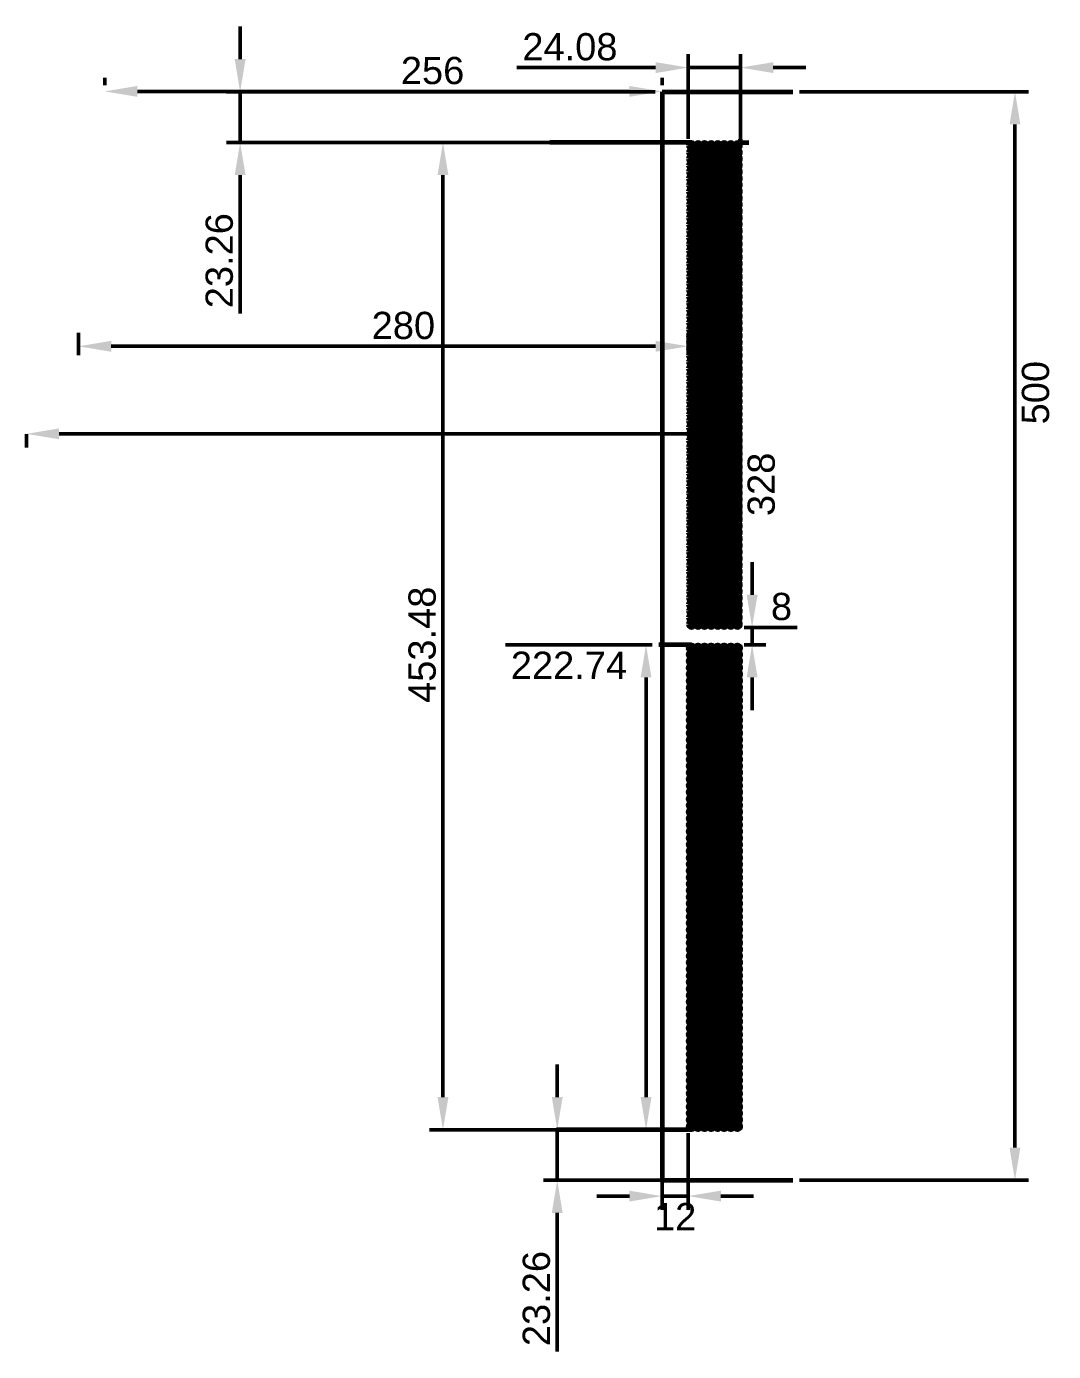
# Model space of a CAD drawing. Header units: millimetres. Extents: x 3743 to 4691, y 1346 to 1960.
# Drawn here: x 4219 to 4691, y 1346 to 1955 of the extents above; entities that cross this region are included whole.
import ezdxf

# ---------------------------------------------------------------- set-up
doc = ezdxf.new("R2010")
doc.units = ezdxf.units.MM
doc.layers.get('0').update_dxf_attribs({"lineweight": 60})
doc.styles.get("Standard").update_dxf_attribs({"font": 'arial.ttf'})
doc.dimstyles.new('ISO-25', dxfattribs={"dimscale": 5, "dimtxt": 2.5, "dimasz": 3, "dimexe": 1.25, "dimexo": 0.625, "dimtad": 2, "dimjust": 3, "dimdsep": 46, "dimtxsty": 'Standard', "dimcen": 2.5, "dimclrd": 30, "dimclre": 30, "dimclrt": 30, "dimadec": 0, "dimazin": 0, "dimtfac": 1, "dimtmove": 0, "dimatfit": 3, "dimfxl": 1, "dimlwd": 50, "dimlwe": 50, "dimarcsym": 0})

# ---------------------------------------------------------------- blocks, each defined once
blk = doc.blocks.new('*U10')
at = {"true_color": 0x939598}
h = blk.add_hatch(color=252, dxfattribs=at)
h.dxf.hatch_style = 1
h.paths.add_polyline_path([(1.505, 0, 1), (-1.505, 0, 1)])
h.paths.add_polyline_path([(-1.38, 0, -1), (1.38, 0, -1)], flags=16)
at = {"true_color": 0x991b1e}
h = blk.add_hatch(color=244, dxfattribs=at)
h.dxf.hatch_style = 1
h.paths.add_polyline_path([(-1.38, 0, 1), (1.38, 0, 1)])
for radius in [1.505, 1.38]:
    blk.add_circle((0, 0), radius)
blk = doc.blocks.new('*U11')
at = {"color": 0, "linetype": 'ByBlock', "lineweight": -2, "transparency": 16777216}
for p in [(0, 219.73), (3.01, 219.73), (6.02, 219.73), (9.03, 219.73), (12.04, 219.73), (15.05, 219.73), (18.06, 219.73), (21.07, 219.73), (0, 216.72), (0, 213.71), (3.01, 216.72), (3.01, 213.71), (6.02, 216.72), (6.02, 213.71), (9.03, 216.72), (9.03, 213.71), (12.04, 216.72), (12.04, 213.71), (15.05, 216.72), (15.05, 213.71), (18.06, 216.72), (18.06, 213.71), (21.07, 216.72), (21.07, 213.71), (0, 210.7), (0, 207.69), (3.01, 210.7), (3.01, 207.69), (6.02, 210.7), (6.02, 207.69), (9.03, 210.7), (9.03, 207.69), (12.04, 210.7), (12.04, 207.69), (15.05, 210.7), (15.05, 207.69), (18.06, 210.7), (18.06, 207.69), (21.07, 210.7), (21.07, 207.69), (0, 204.68), (0, 201.67), (3.01, 204.68), (3.01, 201.67), (6.02, 204.68), (6.02, 201.67), (9.03, 204.68), (9.03, 201.67), (12.04, 204.68), (12.04, 201.67), (15.05, 204.68), (15.05, 201.67), (18.06, 204.68), (18.06, 201.67), (21.07, 204.68), (21.07, 201.67), (0, 198.66), (0, 195.65), (3.01, 198.66), (3.01, 195.65), (6.02, 198.66), (6.02, 195.65), (9.03, 198.66), (9.03, 195.65), (12.04, 198.66), (12.04, 195.65), (15.05, 198.66), (15.05, 195.65), (18.06, 198.66), (18.06, 195.65), (21.07, 198.66), (21.07, 195.65), (0, 192.64), (0, 189.63), (3.01, 192.64), (3.01, 189.63), (6.02, 192.64), (6.02, 189.63), (9.03, 192.64), (9.03, 189.63), (12.04, 192.64), (12.04, 189.63), (15.05, 192.64), (15.05, 189.63), (18.06, 192.64), (18.06, 189.63), (21.07, 192.64), (21.07, 189.63), (0, 186.62), (0, 183.61), (3.01, 186.62), (3.01, 183.61), (6.02, 186.62), (6.02, 183.61), (9.03, 186.62), (9.03, 183.61), (12.04, 186.62), (12.04, 183.61), (15.05, 186.62), (15.05, 183.61), (18.06, 186.62), (18.06, 183.61), (21.07, 186.62), (21.07, 183.61), (0, 180.6), (0, 177.59), (3.01, 180.6), (3.01, 177.59), (6.02, 180.6), (6.02, 177.59), (9.03, 180.6), (9.03, 177.59), (12.04, 180.6), (12.04, 177.59), (15.05, 180.6), (15.05, 177.59), (18.06, 180.6), (18.06, 177.59), (21.07, 180.6), (21.07, 177.59), (0, 174.58), (0, 171.57), (3.01, 174.58), (3.01, 171.57), (6.02, 174.58), (6.02, 171.57), (9.03, 174.58), (9.03, 171.57), (12.04, 174.58), (12.04, 171.57), (15.05, 174.58), (15.05, 171.57), (18.06, 174.58), (18.06, 171.57), (21.07, 174.58), (21.07, 171.57), (0, 168.56), (0, 165.55), (3.01, 168.56), (3.01, 165.55), (6.02, 168.56), (6.02, 165.55), (9.03, 168.56), (9.03, 165.55), (12.04, 168.56), (12.04, 165.55), (15.05, 168.56), (15.05, 165.55), (18.06, 168.56), (18.06, 165.55), (21.07, 168.56), (21.07, 165.55), (0, 162.54), (0, 159.53), (3.01, 162.54), (3.01, 159.53), (6.02, 162.54), (6.02, 159.53), (9.03, 162.54), (9.03, 159.53), (12.04, 162.54), (12.04, 159.53), (15.05, 162.54), (15.05, 159.53), (18.06, 162.54), (18.06, 159.53), (21.07, 162.54), (21.07, 159.53), (0, 156.52), (0, 153.51), (3.01, 156.52), (3.01, 153.51), (6.02, 156.52), (6.02, 153.51), (9.03, 156.52), (9.03, 153.51), (12.04, 156.52), (12.04, 153.51), (15.05, 156.52), (15.05, 153.51), (18.06, 156.52), (18.06, 153.51), (21.07, 156.52), (21.07, 153.51), (0, 150.5), (0, 147.49), (3.01, 150.5), (3.01, 147.49), (6.02, 150.5), (6.02, 147.49), (9.03, 150.5), (9.03, 147.49), (12.04, 150.5), (12.04, 147.49), (15.05, 150.5), (15.05, 147.49), (18.06, 150.5), (18.06, 147.49), (21.07, 150.5), (21.07, 147.49), (0, 144.48), (0, 141.47), (3.01, 144.48), (3.01, 141.47), (6.02, 144.48), (6.02, 141.47), (9.03, 144.48), (9.03, 141.47), (12.04, 144.48), (12.04, 141.47), (15.05, 144.48), (15.05, 141.47), (18.06, 144.48), (18.06, 141.47), (21.07, 144.48), (21.07, 141.47), (0, 138.46), (0, 135.45), (0, 132.44), (3.01, 138.46), (3.01, 135.45), (3.01, 132.44), (6.02, 138.46), (6.02, 135.45), (6.02, 132.44), (9.03, 138.46), (9.03, 135.45), (9.03, 132.44), (12.04, 138.46), (12.04, 135.45), (12.04, 132.44), (15.05, 138.46), (15.05, 135.45), (15.05, 132.44), (18.06, 138.46), (18.06, 135.45), (18.06, 132.44), (21.07, 138.46), (21.07, 135.45), (21.07, 132.44), (0, 129.43), (0, 126.42), (3.01, 129.43), (3.01, 126.42), (6.02, 129.43), (6.02, 126.42), (9.03, 129.43), (9.03, 126.42), (12.04, 129.43), (12.04, 126.42), (15.05, 129.43), (15.05, 126.42), (18.06, 129.43), (18.06, 126.42), (21.07, 129.43), (21.07, 126.42), (0, 123.41), (0, 120.4), (3.01, 123.41), (3.01, 120.4), (6.02, 123.41), (6.02, 120.4), (9.03, 123.41), (9.03, 120.4), (12.04, 123.41), (12.04, 120.4), (15.05, 123.41), (15.05, 120.4), (18.06, 123.41), (18.06, 120.4), (21.07, 123.41), (21.07, 120.4), (0, 117.39), (0, 114.38), (3.01, 117.39), (3.01, 114.38), (6.02, 117.39), (6.02, 114.38), (9.03, 117.39), (9.03, 114.38), (12.04, 117.39), (12.04, 114.38), (15.05, 117.39), (15.05, 114.38), (18.06, 117.39), (18.06, 114.38), (21.07, 117.39), (21.07, 114.38), (0, 111.37), (0, 108.36), (3.01, 111.37), (3.01, 108.36), (6.02, 111.37), (6.02, 108.36), (9.03, 111.37), (9.03, 108.36), (12.04, 111.37), (12.04, 108.36), (15.05, 111.37), (15.05, 108.36), (18.06, 111.37), (18.06, 108.36), (21.07, 111.37), (21.07, 108.36), (0, 105.35), (0, 102.34), (3.01, 105.35), (3.01, 102.34), (6.02, 105.35), (6.02, 102.34), (9.03, 105.35), (9.03, 102.34), (12.04, 105.35), (12.04, 102.34), (15.05, 105.35), (15.05, 102.34), (18.06, 105.35), (18.06, 102.34), (21.07, 105.35), (21.07, 102.34), (0, 99.33), (0, 96.32), (3.01, 99.33), (3.01, 96.32), (6.02, 99.33), (6.02, 96.32), (9.03, 99.33), (9.03, 96.32), (12.04, 99.33), (12.04, 96.32), (15.05, 99.33), (15.05, 96.32), (18.06, 99.33), (18.06, 96.32), (21.07, 99.33), (21.07, 96.32), (0, 93.31), (0, 90.3), (3.01, 93.31), (3.01, 90.3), (6.02, 93.31), (6.02, 90.3), (9.03, 93.31), (9.03, 90.3), (12.04, 93.31), (12.04, 90.3), (15.05, 93.31), (15.05, 90.3), (18.06, 93.31), (18.06, 90.3), (21.07, 93.31), (21.07, 90.3), (0, 87.29), (0, 84.28), (3.01, 87.29), (3.01, 84.28), (6.02, 87.29), (6.02, 84.28), (9.03, 87.29), (9.03, 84.28), (12.04, 87.29), (12.04, 84.28), (15.05, 87.29), (15.05, 84.28), (18.06, 84.28), (18.06, 87.29), (21.07, 87.29), (21.07, 84.28), (0, 81.27), (0, 78.26), (3.01, 81.27), (3.01, 78.26), (6.02, 81.27), (6.02, 78.26), (9.03, 81.27), (9.03, 78.26), (12.04, 81.27), (12.04, 78.26), (15.05, 81.27), (15.05, 78.26), (18.06, 81.27), (18.06, 78.26), (21.07, 81.27), (21.07, 78.26), (0, 75.25), (0, 72.24), (3.01, 75.25), (3.01, 72.24), (6.02, 75.25), (6.02, 72.24), (9.03, 75.25), (9.03, 72.24), (12.04, 75.25), (12.04, 72.24), (15.05, 75.25), (15.05, 72.24), (18.06, 75.25), (18.06, 72.24), (21.07, 75.25), (21.07, 72.24), (0, 69.23), (0, 66.22), (3.01, 69.23), (3.01, 66.22), (6.02, 69.23), (6.02, 66.22), (9.03, 69.23), (9.03, 66.22), (12.04, 69.23), (12.04, 66.22), (15.05, 69.23), (15.05, 66.22), (18.06, 69.23), (18.06, 66.22), (21.07, 69.23), (21.07, 66.22), (0, 63.21), (0, 60.2), (3.01, 63.21), (3.01, 60.2), (6.02, 63.21), (6.02, 60.2), (9.03, 63.21), (9.03, 60.2), (12.04, 63.21), (12.04, 60.2), (15.05, 63.21), (15.05, 60.2), (18.06, 63.21), (18.06, 60.2), (21.07, 63.21), (21.07, 60.2), (0, 57.19), (0, 54.18), (3.01, 57.19), (3.01, 54.18), (6.02, 57.19), (6.02, 54.18), (9.03, 57.19), (9.03, 54.18), (12.04, 57.19), (12.04, 54.18), (15.05, 57.19), (15.05, 54.18), (18.06, 57.19), (18.06, 54.18), (21.07, 57.19), (21.07, 54.18), (0, 51.17), (0, 48.16), (3.01, 51.17), (3.01, 48.16), (6.02, 51.17), (6.02, 48.16), (9.03, 51.17), (9.03, 48.16), (12.04, 51.17), (12.04, 48.16), (15.05, 51.17), (15.05, 48.16), (18.06, 51.17), (18.06, 48.16), (21.07, 51.17), (21.07, 48.16), (0, 45.15), (0, 42.14), (3.01, 45.15), (3.01, 42.14), (6.02, 45.15), (6.02, 42.14), (9.03, 45.15), (9.03, 42.14), (12.04, 45.15), (12.04, 42.14), (15.05, 45.15), (15.05, 42.14), (18.06, 45.15), (18.06, 42.14), (21.07, 45.15), (21.07, 42.14), (0, 39.13), (0, 36.12), (3.01, 39.13), (3.01, 36.12), (6.02, 39.13), (6.02, 36.12), (9.03, 39.13), (9.03, 36.12), (12.04, 39.13), (12.04, 36.12), (15.05, 39.13), (15.05, 36.12), (18.06, 39.13), (18.06, 36.12), (21.07, 39.13), (21.07, 36.12), (0, 33.11), (0, 30.1), (3.01, 33.11), (3.01, 30.1), (6.02, 33.11), (6.02, 30.1), (9.03, 33.11), (9.03, 30.1), (12.04, 33.11), (12.04, 30.1), (15.05, 33.11), (15.05, 30.1), (18.06, 33.11), (18.06, 30.1), (21.07, 33.11), (21.07, 30.1), (0, 27.09), (0, 24.08), (3.01, 27.09), (3.01, 24.08), (6.02, 27.09), (6.02, 24.08), (9.03, 27.09), (9.03, 24.08), (12.04, 27.09), (12.04, 24.08), (15.05, 27.09), (15.05, 24.08), (18.06, 27.09), (18.06, 24.08), (21.07, 27.09), (21.07, 24.08), (0, 21.07), (0, 18.06), (3.01, 21.07), (3.01, 18.06), (6.02, 21.07), (6.02, 18.06), (9.03, 21.07), (9.03, 18.06), (12.04, 21.07), (12.04, 18.06), (15.05, 21.07), (15.05, 18.06), (18.06, 21.07), (18.06, 18.06), (21.07, 21.07), (21.07, 18.06), (0, 15.05), (0, 12.04), (3.01, 15.05), (3.01, 12.04), (6.02, 15.05), (6.02, 12.04), (9.03, 12.04), (9.03, 15.05), (12.04, 15.05), (12.04, 12.04), (15.05, 15.05), (15.05, 12.04), (18.06, 15.05), (18.06, 12.04), (21.07, 15.05), (21.07, 12.04), (0, 9.03), (0, 6.02), (3.01, 9.03), (3.01, 6.02), (6.02, 9.03), (6.02, 6.02), (9.03, 9.03), (9.03, 6.02), (12.04, 9.03), (12.04, 6.02), (15.05, 9.03), (15.05, 6.02), (18.06, 9.03), (18.06, 6.02), (21.07, 9.03), (21.07, 6.02), (0, 3.01), (0, 0), (3.01, 3.01), (3.01, 0), (6.02, 3.01), (6.02, 0), (9.03, 3.01), (9.03, 0), (12.04, 3.01), (12.04, 0), (15.05, 3.01), (15.05, 0), (18.06, 3.01), (18.06, 0), (21.07, 3.01), (21.07, 0)]:
    blk.add_blockref('*U10', p, dxfattribs=at)
blk = doc.blocks.new('*U12')
at = {"true_color": 0x939598}
h = blk.add_hatch(color=252, dxfattribs=at)
h.dxf.hatch_style = 1
h.paths.add_polyline_path([(1.505, 0, 1), (-1.505, 0, 1)])
h.paths.add_polyline_path([(-1.38, 0, -1), (1.38, 0, -1)], flags=16)
at = {"true_color": 0x991b1e}
h = blk.add_hatch(color=244, dxfattribs=at)
h.dxf.hatch_style = 1
h.paths.add_polyline_path([(-1.38, 0, 1), (1.38, 0, 1)])
for radius in [1.505, 1.38]:
    blk.add_circle((0, 0), radius)
blk = doc.blocks.new('*U13')
at = {"color": 0, "linetype": 'ByBlock', "lineweight": -2, "transparency": 16777216}
for p in [(0, 219.73), (3.01, 219.73), (6.02, 219.73), (9.03, 219.73), (12.04, 219.73), (15.05, 219.73), (18.06, 219.73), (21.07, 219.73), (0, 216.72), (0, 213.71), (3.01, 216.72), (3.01, 213.71), (6.02, 216.72), (6.02, 213.71), (9.03, 216.72), (9.03, 213.71), (12.04, 216.72), (12.04, 213.71), (15.05, 216.72), (15.05, 213.71), (18.06, 216.72), (18.06, 213.71), (21.07, 216.72), (21.07, 213.71), (0, 210.7), (0, 207.69), (3.01, 210.7), (3.01, 207.69), (6.02, 210.7), (6.02, 207.69), (9.03, 210.7), (9.03, 207.69), (12.04, 210.7), (12.04, 207.69), (15.05, 210.7), (15.05, 207.69), (18.06, 210.7), (18.06, 207.69), (21.07, 210.7), (21.07, 207.69), (0, 204.68), (0, 201.67), (3.01, 204.68), (3.01, 201.67), (6.02, 204.68), (6.02, 201.67), (9.03, 204.68), (9.03, 201.67), (12.04, 204.68), (12.04, 201.67), (15.05, 204.68), (15.05, 201.67), (18.06, 204.68), (18.06, 201.67), (21.07, 204.68), (21.07, 201.67), (0, 198.66), (0, 195.65), (3.01, 198.66), (3.01, 195.65), (6.02, 198.66), (6.02, 195.65), (9.03, 198.66), (9.03, 195.65), (12.04, 198.66), (12.04, 195.65), (15.05, 198.66), (15.05, 195.65), (18.06, 198.66), (18.06, 195.65), (21.07, 198.66), (21.07, 195.65), (0, 192.64), (0, 189.63), (3.01, 192.64), (3.01, 189.63), (6.02, 192.64), (6.02, 189.63), (9.03, 192.64), (9.03, 189.63), (12.04, 192.64), (12.04, 189.63), (15.05, 192.64), (15.05, 189.63), (18.06, 192.64), (18.06, 189.63), (21.07, 192.64), (21.07, 189.63), (0, 186.62), (0, 183.61), (3.01, 186.62), (3.01, 183.61), (6.02, 186.62), (6.02, 183.61), (9.03, 186.62), (9.03, 183.61), (12.04, 186.62), (12.04, 183.61), (15.05, 186.62), (15.05, 183.61), (18.06, 186.62), (18.06, 183.61), (21.07, 186.62), (21.07, 183.61), (0, 180.6), (0, 177.59), (3.01, 180.6), (3.01, 177.59), (6.02, 180.6), (6.02, 177.59), (9.03, 180.6), (9.03, 177.59), (12.04, 180.6), (12.04, 177.59), (15.05, 180.6), (15.05, 177.59), (18.06, 180.6), (18.06, 177.59), (21.07, 180.6), (21.07, 177.59), (0, 174.58), (0, 171.57), (3.01, 174.58), (3.01, 171.57), (6.02, 174.58), (6.02, 171.57), (9.03, 174.58), (9.03, 171.57), (12.04, 174.58), (12.04, 171.57), (15.05, 174.58), (15.05, 171.57), (18.06, 174.58), (18.06, 171.57), (21.07, 174.58), (21.07, 171.57), (0, 168.56), (0, 165.55), (3.01, 168.56), (3.01, 165.55), (6.02, 168.56), (6.02, 165.55), (9.03, 168.56), (9.03, 165.55), (12.04, 168.56), (12.04, 165.55), (15.05, 168.56), (15.05, 165.55), (18.06, 168.56), (18.06, 165.55), (21.07, 168.56), (21.07, 165.55), (0, 162.54), (0, 159.53), (3.01, 162.54), (3.01, 159.53), (6.02, 162.54), (6.02, 159.53), (9.03, 162.54), (9.03, 159.53), (12.04, 162.54), (12.04, 159.53), (15.05, 162.54), (15.05, 159.53), (18.06, 162.54), (18.06, 159.53), (21.07, 162.54), (21.07, 159.53), (0, 156.52), (0, 153.51), (3.01, 156.52), (3.01, 153.51), (6.02, 156.52), (6.02, 153.51), (9.03, 156.52), (9.03, 153.51), (12.04, 156.52), (12.04, 153.51), (15.05, 156.52), (15.05, 153.51), (18.06, 156.52), (18.06, 153.51), (21.07, 156.52), (21.07, 153.51), (0, 150.5), (0, 147.49), (3.01, 150.5), (3.01, 147.49), (6.02, 150.5), (6.02, 147.49), (9.03, 150.5), (9.03, 147.49), (12.04, 150.5), (12.04, 147.49), (15.05, 150.5), (15.05, 147.49), (18.06, 150.5), (18.06, 147.49), (21.07, 150.5), (21.07, 147.49), (0, 144.48), (0, 141.47), (3.01, 144.48), (3.01, 141.47), (6.02, 144.48), (6.02, 141.47), (9.03, 144.48), (9.03, 141.47), (12.04, 144.48), (12.04, 141.47), (15.05, 144.48), (15.05, 141.47), (18.06, 144.48), (18.06, 141.47), (21.07, 144.48), (21.07, 141.47), (0, 138.46), (0, 135.45), (0, 132.44), (3.01, 138.46), (3.01, 135.45), (3.01, 132.44), (6.02, 138.46), (6.02, 135.45), (6.02, 132.44), (9.03, 138.46), (9.03, 135.45), (9.03, 132.44), (12.04, 138.46), (12.04, 135.45), (12.04, 132.44), (15.05, 138.46), (15.05, 135.45), (15.05, 132.44), (18.06, 138.46), (18.06, 135.45), (18.06, 132.44), (21.07, 138.46), (21.07, 135.45), (21.07, 132.44), (0, 129.43), (0, 126.42), (3.01, 129.43), (3.01, 126.42), (6.02, 129.43), (6.02, 126.42), (9.03, 129.43), (9.03, 126.42), (12.04, 129.43), (12.04, 126.42), (15.05, 129.43), (15.05, 126.42), (18.06, 129.43), (18.06, 126.42), (21.07, 129.43), (21.07, 126.42), (0, 123.41), (0, 120.4), (3.01, 123.41), (3.01, 120.4), (6.02, 123.41), (6.02, 120.4), (9.03, 123.41), (9.03, 120.4), (12.04, 123.41), (12.04, 120.4), (15.05, 123.41), (15.05, 120.4), (18.06, 123.41), (18.06, 120.4), (21.07, 123.41), (21.07, 120.4), (0, 117.39), (0, 114.38), (3.01, 117.39), (3.01, 114.38), (6.02, 117.39), (6.02, 114.38), (9.03, 117.39), (9.03, 114.38), (12.04, 117.39), (12.04, 114.38), (15.05, 117.39), (15.05, 114.38), (18.06, 117.39), (18.06, 114.38), (21.07, 117.39), (21.07, 114.38), (0, 111.37), (0, 108.36), (3.01, 111.37), (3.01, 108.36), (6.02, 111.37), (6.02, 108.36), (9.03, 111.37), (9.03, 108.36), (12.04, 111.37), (12.04, 108.36), (15.05, 111.37), (15.05, 108.36), (18.06, 111.37), (18.06, 108.36), (21.07, 111.37), (21.07, 108.36), (0, 105.35), (0, 102.34), (3.01, 105.35), (3.01, 102.34), (6.02, 105.35), (6.02, 102.34), (9.03, 105.35), (9.03, 102.34), (12.04, 105.35), (12.04, 102.34), (15.05, 105.35), (15.05, 102.34), (18.06, 105.35), (18.06, 102.34), (21.07, 105.35), (21.07, 102.34), (0, 99.33), (0, 96.32), (3.01, 99.33), (3.01, 96.32), (6.02, 99.33), (6.02, 96.32), (9.03, 99.33), (9.03, 96.32), (12.04, 99.33), (12.04, 96.32), (15.05, 99.33), (15.05, 96.32), (18.06, 99.33), (18.06, 96.32), (21.07, 99.33), (21.07, 96.32), (0, 93.31), (0, 90.3), (3.01, 93.31), (3.01, 90.3), (6.02, 93.31), (6.02, 90.3), (9.03, 93.31), (9.03, 90.3), (12.04, 93.31), (12.04, 90.3), (15.05, 93.31), (15.05, 90.3), (18.06, 93.31), (18.06, 90.3), (21.07, 93.31), (21.07, 90.3), (0, 87.29), (0, 84.28), (3.01, 87.29), (3.01, 84.28), (6.02, 87.29), (6.02, 84.28), (9.03, 87.29), (9.03, 84.28), (12.04, 87.29), (12.04, 84.28), (15.05, 87.29), (15.05, 84.28), (18.06, 84.28), (18.06, 87.29), (21.07, 87.29), (21.07, 84.28), (0, 81.27), (0, 78.26), (3.01, 81.27), (3.01, 78.26), (6.02, 81.27), (6.02, 78.26), (9.03, 81.27), (9.03, 78.26), (12.04, 81.27), (12.04, 78.26), (15.05, 81.27), (15.05, 78.26), (18.06, 81.27), (18.06, 78.26), (21.07, 81.27), (21.07, 78.26), (0, 75.25), (0, 72.24), (3.01, 75.25), (3.01, 72.24), (6.02, 75.25), (6.02, 72.24), (9.03, 75.25), (9.03, 72.24), (12.04, 75.25), (12.04, 72.24), (15.05, 75.25), (15.05, 72.24), (18.06, 75.25), (18.06, 72.24), (21.07, 75.25), (21.07, 72.24), (0, 69.23), (0, 66.22), (3.01, 69.23), (3.01, 66.22), (6.02, 69.23), (6.02, 66.22), (9.03, 69.23), (9.03, 66.22), (12.04, 69.23), (12.04, 66.22), (15.05, 69.23), (15.05, 66.22), (18.06, 69.23), (18.06, 66.22), (21.07, 69.23), (21.07, 66.22), (0, 63.21), (0, 60.2), (3.01, 63.21), (3.01, 60.2), (6.02, 63.21), (6.02, 60.2), (9.03, 63.21), (9.03, 60.2), (12.04, 63.21), (12.04, 60.2), (15.05, 63.21), (15.05, 60.2), (18.06, 63.21), (18.06, 60.2), (21.07, 63.21), (21.07, 60.2), (0, 57.19), (0, 54.18), (3.01, 57.19), (3.01, 54.18), (6.02, 57.19), (6.02, 54.18), (9.03, 57.19), (9.03, 54.18), (12.04, 57.19), (12.04, 54.18), (15.05, 57.19), (15.05, 54.18), (18.06, 57.19), (18.06, 54.18), (21.07, 57.19), (21.07, 54.18), (0, 51.17), (0, 48.16), (3.01, 51.17), (3.01, 48.16), (6.02, 51.17), (6.02, 48.16), (9.03, 51.17), (9.03, 48.16), (12.04, 51.17), (12.04, 48.16), (15.05, 51.17), (15.05, 48.16), (18.06, 51.17), (18.06, 48.16), (21.07, 51.17), (21.07, 48.16), (0, 45.15), (0, 42.14), (3.01, 45.15), (3.01, 42.14), (6.02, 45.15), (6.02, 42.14), (9.03, 45.15), (9.03, 42.14), (12.04, 45.15), (12.04, 42.14), (15.05, 45.15), (15.05, 42.14), (18.06, 45.15), (18.06, 42.14), (21.07, 45.15), (21.07, 42.14), (0, 39.13), (0, 36.12), (3.01, 39.13), (3.01, 36.12), (6.02, 39.13), (6.02, 36.12), (9.03, 39.13), (9.03, 36.12), (12.04, 39.13), (12.04, 36.12), (15.05, 39.13), (15.05, 36.12), (18.06, 39.13), (18.06, 36.12), (21.07, 39.13), (21.07, 36.12), (0, 33.11), (0, 30.1), (3.01, 33.11), (3.01, 30.1), (6.02, 33.11), (6.02, 30.1), (9.03, 33.11), (9.03, 30.1), (12.04, 33.11), (12.04, 30.1), (15.05, 33.11), (15.05, 30.1), (18.06, 33.11), (18.06, 30.1), (21.07, 33.11), (21.07, 30.1), (0, 27.09), (0, 24.08), (3.01, 27.09), (3.01, 24.08), (6.02, 27.09), (6.02, 24.08), (9.03, 27.09), (9.03, 24.08), (12.04, 27.09), (12.04, 24.08), (15.05, 27.09), (15.05, 24.08), (18.06, 27.09), (18.06, 24.08), (21.07, 27.09), (21.07, 24.08), (0, 21.07), (0, 18.06), (3.01, 21.07), (3.01, 18.06), (6.02, 21.07), (6.02, 18.06), (9.03, 21.07), (9.03, 18.06), (12.04, 21.07), (12.04, 18.06), (15.05, 21.07), (15.05, 18.06), (18.06, 21.07), (18.06, 18.06), (21.07, 21.07), (21.07, 18.06), (0, 15.05), (0, 12.04), (3.01, 15.05), (3.01, 12.04), (6.02, 15.05), (6.02, 12.04), (9.03, 12.04), (9.03, 15.05), (12.04, 15.05), (12.04, 12.04), (15.05, 15.05), (15.05, 12.04), (18.06, 15.05), (18.06, 12.04), (21.07, 15.05), (21.07, 12.04), (0, 9.03), (0, 6.02), (3.01, 9.03), (3.01, 6.02), (6.02, 9.03), (6.02, 6.02), (9.03, 9.03), (9.03, 6.02), (12.04, 9.03), (12.04, 6.02), (15.05, 9.03), (15.05, 6.02), (18.06, 9.03), (18.06, 6.02), (21.07, 9.03), (21.07, 6.02), (0, 3.01), (0, 0), (3.01, 3.01), (3.01, 0), (6.02, 3.01), (6.02, 0), (9.03, 3.01), (9.03, 0), (12.04, 3.01), (12.04, 0), (15.05, 3.01), (15.05, 0), (18.06, 3.01), (18.06, 0), (21.07, 3.01), (21.07, 0)]:
    blk.add_blockref('*U12', p, dxfattribs=at)
blk = doc.blocks.new('*D17')
at = {"color": 30, "lineweight": 50, "transparency": 16777216}
for p, q in [((4552.77, 1693.61), (4552.77, 1708.61)), ((4549.11, 1678.61), (4573.51, 1678.61)), ((4552.77, 1670.61), (4552.77, 1678.61)), ((4549.11, 1670.61), (4559.02, 1670.61)), ((4552.77, 1655.61), (4552.77, 1640.61))]:
    blk.add_line(p, q, dxfattribs=at)
at = {"color": 30, "transparency": 16777216}
for points in [[(4550.27, 1693.61), (4555.27, 1693.61), (4552.77, 1678.61)], [(4550.27, 1655.61), (4555.27, 1655.61), (4552.77, 1670.61)]]:
    blk.add_solid(points, dxfattribs=at)
at = {"layer": 'Defpoints', "color": 0, "transparency": 16777216}
for p in [(4545.99, 1678.61), (4545.99, 1670.61), (4552.77, 1670.61)]:
    blk.add_point(p, dxfattribs=at)
at = {"color": 30, "transparency": 16777216, "insert": (4566.26, 1688.12), "char_height": 12.5, "attachment_point": 5}
blk.add_mtext('8', dxfattribs=at)
blk = doc.blocks.new('*D14')
at = {"color": 30, "lineweight": 50, "transparency": 16777216}
for p, q in [((4523.41, 1902.97), (4523.41, 1941.98)), ((4547.49, 1902.97), (4547.49, 1941.98)), ((4508.41, 1935.73), (4444.74, 1935.73)), ((4547.49, 1935.73), (4523.41, 1935.73)), ((4562.49, 1935.73), (4577.49, 1935.73))]:
    blk.add_line(p, q, dxfattribs=at)
at = {"color": 30, "transparency": 16777216}
for points in [[(4508.41, 1938.23), (4508.41, 1933.23), (4523.41, 1935.73)], [(4562.49, 1938.23), (4562.49, 1933.23), (4547.49, 1935.73)]]:
    blk.add_solid(points, dxfattribs=at)
at = {"layer": 'Defpoints', "color": 0, "transparency": 16777216}
for p in [(4547.49, 1935.73), (4523.41, 1899.85), (4547.49, 1899.85)]:
    blk.add_point(p, dxfattribs=at)
at = {"color": 30, "transparency": 16777216, "insert": (4469.08, 1945.24), "char_height": 12.5, "attachment_point": 5}
blk.add_mtext('24.08', dxfattribs=at)
blk = doc.blocks.new('*D15')
at = {"color": 30, "lineweight": 50, "transparency": 16777216}
for p, q in [((4506.79, 1670.61), (4439.49, 1670.61)), ((4504.05, 1462.87), (4504.05, 1655.61)), ((4506.79, 1447.87), (4497.8, 1447.87))]:
    blk.add_line(p, q, dxfattribs=at)
at = {"color": 30, "transparency": 16777216}
for points in [[(4501.55, 1655.61), (4506.55, 1655.61), (4504.05, 1670.61)], [(4501.55, 1462.87), (4506.55, 1462.87), (4504.05, 1447.87)]]:
    blk.add_solid(points, dxfattribs=at)
at = {"layer": 'Defpoints', "color": 0, "transparency": 16777216}
for p in [(4509.92, 1670.61), (4504.05, 1447.87), (4509.92, 1447.87)]:
    blk.add_point(p, dxfattribs=at)
at = {"color": 30, "transparency": 16777216, "insert": (4468.65, 1661.21), "char_height": 12.5, "attachment_point": 5}
blk.add_mtext('222.74', dxfattribs=at)
blk = doc.blocks.new('*D16')
at = {"color": 30, "lineweight": 50, "transparency": 16777216}
for p, q in [((4456.79, 1901.35), (4404.53, 1901.35)), ((4410.78, 1886.35), (4410.78, 1462.87)), ((4456.79, 1447.87), (4404.53, 1447.87))]:
    blk.add_line(p, q, dxfattribs=at)
at = {"color": 30, "transparency": 16777216}
for points in [[(4408.28, 1886.35), (4413.28, 1886.35), (4410.78, 1901.35)], [(4408.28, 1462.87), (4413.28, 1462.87), (4410.78, 1447.87)]]:
    blk.add_solid(points, dxfattribs=at)
at = {"layer": 'Defpoints', "color": 0, "transparency": 16777216}
for p in [(4459.92, 1901.35), (4410.78, 1447.87), (4459.92, 1447.87)]:
    blk.add_point(p, dxfattribs=at)
at = {"color": 30, "transparency": 16777216, "insert": (4401.27, 1670.61), "char_height": 12.5, "attachment_point": 5, "rotation": 90}
blk.add_mtext('453.48', dxfattribs=at)
blk = doc.blocks.new('*D18')
at = {"color": 30, "lineweight": 50, "transparency": 16777216}
for p, q in [((4511.41, 1446.25), (4511.41, 1411.11)), ((4523.41, 1446.25), (4523.41, 1411.11)), ((4496.41, 1417.36), (4481.41, 1417.36)), ((4523.41, 1417.36), (4511.41, 1417.36)), ((4538.41, 1417.36), (4553.41, 1417.36))]:
    blk.add_line(p, q, dxfattribs=at)
at = {"color": 30, "transparency": 16777216}
for points in [[(4496.41, 1419.86), (4496.41, 1414.86), (4511.41, 1417.36)], [(4538.41, 1419.86), (4538.41, 1414.86), (4523.41, 1417.36)]]:
    blk.add_solid(points, dxfattribs=at)
at = {"layer": 'Defpoints', "color": 0, "transparency": 16777216}
for p in [(4511.41, 1449.38), (4523.41, 1449.38), (4511.41, 1417.36)]:
    blk.add_point(p, dxfattribs=at)
at = {"color": 30, "transparency": 16777216, "insert": (4517.41, 1407.96), "char_height": 12.5, "attachment_point": 5}
blk.add_mtext('12', dxfattribs=at)
blk = doc.blocks.new('*D19')
at = {"color": 30, "lineweight": 50, "transparency": 16777216}
for p, q in [((4574.54, 1924.61), (4679.74, 1924.61)), ((4673.49, 1909.61), (4673.49, 1439.61)), ((4574.54, 1424.61), (4679.74, 1424.61))]:
    blk.add_line(p, q, dxfattribs=at)
at = {"color": 30, "transparency": 16777216}
for points in [[(4670.99, 1909.61), (4675.99, 1909.61), (4673.49, 1924.61)], [(4670.99, 1439.61), (4675.99, 1439.61), (4673.49, 1424.61)]]:
    blk.add_solid(points, dxfattribs=at)
at = {"layer": 'Defpoints', "color": 0, "transparency": 16777216}
for p in [(4571.41, 1924.61), (4571.41, 1424.61), (4673.49, 1424.61)]:
    blk.add_point(p, dxfattribs=at)
at = {"color": 30, "transparency": 16777216, "insert": (4682.99, 1786.42), "char_height": 12.5, "attachment_point": 5, "rotation": 90}
blk.add_mtext('500', dxfattribs=at)
blk = doc.blocks.new('*D20')
at = {"color": 30, "lineweight": 50, "transparency": 16777216}
for p, q in [((4255.41, 1927.74), (4255.41, 1931.05)), ((4511.41, 1927.74), (4511.41, 1931.05)), ((4496.41, 1924.8), (4270.41, 1924.8))]:
    blk.add_line(p, q, dxfattribs=at)
at = {"color": 30, "transparency": 16777216}
for points in [[(4270.41, 1927.3), (4270.41, 1922.3), (4255.41, 1924.8)], [(4496.41, 1927.3), (4496.41, 1922.3), (4511.41, 1924.8)]]:
    blk.add_solid(points, dxfattribs=at)
at = {"layer": 'Defpoints', "color": 0, "transparency": 16777216}
for p in [(4255.41, 1924.8), (4255.41, 1924.61), (4511.41, 1924.61)]:
    blk.add_point(p, dxfattribs=at)
at = {"color": 30, "transparency": 16777216, "insert": (4406, 1934.31), "char_height": 12.5, "attachment_point": 5}
blk.add_mtext('256', dxfattribs=at)
blk = doc.blocks.new('*D27')
at = {"color": 30, "lineweight": 50, "transparency": 16777216}
for p, q in [((4219.49, 1767.29), (4219.49, 1761.24)), ((4234.49, 1767.49), (4532.49, 1767.49)), ((4547.49, 1767.29), (4547.49, 1727.35))]:
    blk.add_line(p, q, dxfattribs=at)
at = {"color": 30, "transparency": 16777216}
for points in [[(4234.49, 1769.99), (4234.49, 1764.99), (4219.49, 1767.49)], [(4532.49, 1769.99), (4532.49, 1764.99), (4547.49, 1767.49)]]:
    blk.add_solid(points, dxfattribs=at)
at = {"layer": 'Defpoints', "color": 0, "transparency": 16777216}
for p in [(4219.49, 1770.42), (4219.49, 1767.49), (4547.49, 1770.42)]:
    blk.add_point(p, dxfattribs=at)
at = {"color": 30, "transparency": 16777216, "insert": (4557.01, 1744.3), "char_height": 12.5, "attachment_point": 5, "rotation": 90}
blk.add_mtext('328', dxfattribs=at)
blk = doc.blocks.new('*D28')
at = {"color": 30, "lineweight": 50, "transparency": 16777216}
for p, q in [((4317.61, 1939.61), (4317.61, 1954.61)), ((4508.29, 1924.61), (4311.36, 1924.61)), ((4317.61, 1924.61), (4317.61, 1901.35)), ((4508.29, 1901.35), (4311.36, 1901.35)), ((4317.61, 1886.35), (4317.61, 1822.72))]:
    blk.add_line(p, q, dxfattribs=at)
at = {"color": 30, "transparency": 16777216}
for points in [[(4315.11, 1939.61), (4320.11, 1939.61), (4317.61, 1924.61)], [(4315.11, 1886.35), (4320.11, 1886.35), (4317.61, 1901.35)]]:
    blk.add_solid(points, dxfattribs=at)
at = {"layer": 'Defpoints', "color": 0, "transparency": 16777216}
for p in [(4511.41, 1924.61), (4317.61, 1901.35), (4511.41, 1901.35)]:
    blk.add_point(p, dxfattribs=at)
at = {"color": 30, "transparency": 16777216, "insert": (4308.1, 1847.04), "char_height": 12.5, "attachment_point": 5, "rotation": 90}
blk.add_mtext('23.26', dxfattribs=at)
blk = doc.blocks.new('*D24')
at = {"color": 30, "lineweight": 50, "transparency": 16777216}
for p, q in [((4243.41, 1803.64), (4243.41, 1813.96)), ((4523.41, 1803.64), (4523.41, 1813.96)), ((4508.41, 1807.71), (4258.41, 1807.71)), ((4463.26, 1462.87), (4463.26, 1477.87)), ((4514.29, 1447.87), (4457.01, 1447.87)), ((4463.26, 1447.87), (4463.26, 1424.61)), ((4514.29, 1424.61), (4457.01, 1424.61)), ((4463.26, 1409.61), (4463.26, 1345.98))]:
    blk.add_line(p, q, dxfattribs=at)
at = {"color": 30, "transparency": 16777216}
for points in [[(4258.41, 1810.21), (4258.41, 1805.21), (4243.41, 1807.71)], [(4508.41, 1810.21), (4508.41, 1805.21), (4523.41, 1807.71)], [(4460.76, 1462.87), (4465.76, 1462.87), (4463.26, 1447.87)], [(4460.76, 1409.61), (4465.76, 1409.61), (4463.26, 1424.61)]]:
    blk.add_solid(points, dxfattribs=at)
at = {"layer": 'Defpoints', "color": 0, "transparency": 16777216}
for p in [(4243.41, 1807.71), (4243.41, 1800.52), (4523.41, 1800.52), (4517.42, 1447.87), (4463.26, 1424.61), (4517.42, 1424.61)]:
    blk.add_point(p, dxfattribs=at)
at = {"color": 30, "transparency": 16777216, "insert": (4392.6, 1817.22), "char_height": 12.5, "attachment_point": 5}
blk.add_mtext('280', dxfattribs=at)
at = {"color": 30, "transparency": 16777216, "insert": (4453.74, 1370.3), "char_height": 12.5, "attachment_point": 5, "rotation": 90}
blk.add_mtext('23.26', dxfattribs=at)

msp = doc.modelspace()

# ---------------------------------------------------------------- linework, layer by layer
for p, q in [((4511.414, 1924.614), (4571.414, 1924.614)), ((4511.414, 1924.614), (4511.414, 1424.614)), ((4524.919, 1901.354), (4459.919, 1901.354)), ((4545.989, 1901.354), (4551.311, 1901.354)), ((4547.494, 1902.101), (4547.494, 1902.833)), ((4547.494, 1899.849), (4547.494, 1902.101)), ((4545.989, 1678.739), (4545.989, 1678.614)), ((4524.919, 1670.614), (4509.919, 1670.614)), ((4545.989, 1670.614), (4545.989, 1670.489)), ((4464.919, 1447.874), (4462.919, 1447.874)), ((4469.919, 1447.874), (4464.919, 1447.874)), ((4509.919, 1447.874), (4469.919, 1447.874)), ((4524.919, 1447.874), (4509.919, 1447.874)), ((4511.414, 1424.614), (4566.414, 1424.614)), ((4566.414, 1424.614), (4571.414, 1424.614))]:
    msp.add_line(p, q)

# ---------------------------------------------------------------- block references
at = {"xscale": -1, "rotation": 180}
msp.add_blockref('*U13', (4524.919, 1899.849), dxfattribs=at)
msp.add_blockref('*U11', (4524.919, 1449.379))

# ---------------------------------------------------------------- dimensions: what is measured, and where the dimension line sits
for base, p1, p2, picture, middle in [((4317.612, 1901.354), (4511.414, 1924.614), (4511.414, 1901.354), '*D28', (4317.612, 1847.036)), ((4673.486, 1424.614), (4571.414, 1924.614), (4571.414, 1424.614), '*D19', (4673.486, 1786.418)), ((4410.782, 1447.874), (4459.919, 1901.354), (4459.919, 1447.874), '*D16', (4410.782, 1670.614)), ((4463.255, 1424.614), (4517.419, 1447.874), (4517.419, 1424.614), '*D24', (4463.255, 1370.296))]:
    dim = msp.add_linear_dim(base=base, p1=p1, p2=p2, angle=90, dimstyle='ISO-25')
    dim.commit()
    dim.dimension.update_dxf_attribs({"geometry": picture, "text_midpoint": middle, "dimtype": 160})
for base, p1, p2, picture, middle in [((4547.494, 1935.73), (4523.414, 1899.849), (4547.494, 1899.849), '*D14', (4469.079, 1935.73)), ((4255.414, 1924.802), (4511.414, 1924.614), (4255.414, 1924.614), '*D20', (4405.998, 1924.802)), ((4243.414, 1807.714), (4523.414, 1800.519), (4243.414, 1800.519), '*D24', (4392.597, 1807.714)), ((4511.414, 1417.362), (4523.414, 1449.379), (4511.414, 1449.379), '*D18', (4517.414, 1417.362))]:
    dim = msp.add_linear_dim(base=base, p1=p1, p2=p2, dimstyle='ISO-25')
    dim.commit()
    dim.dimension.update_dxf_attribs({"geometry": picture, "text_midpoint": middle, "dimtype": 160})
dim = msp.add_linear_dim(base=(4219.494, 1767.488), p1=(4547.494, 1770.419), p2=(4219.494, 1770.419), dimstyle='ISO-25')
dim.commit()
dim.dimension.update_dxf_attribs({"geometry": '*D27', "text_midpoint": (4557.006, 1744.296)})
for base, p1, p2, picture, middle in [((4552.771, 1670.614), (4545.989, 1678.614), (4545.989, 1670.614), '*D17', (4566.264, 1688.121)), ((4504.048, 1447.874), (4509.919, 1670.614), (4509.919, 1447.874), '*D15', (4468.646, 1661.214))]:
    dim = msp.add_linear_dim(base=base, p1=p1, p2=p2, angle=90, dimstyle='ISO-25')
    dim.commit()
    dim.dimension.update_dxf_attribs({"geometry": picture, "text_midpoint": middle})

doc.saveas('drawing.dxf')
